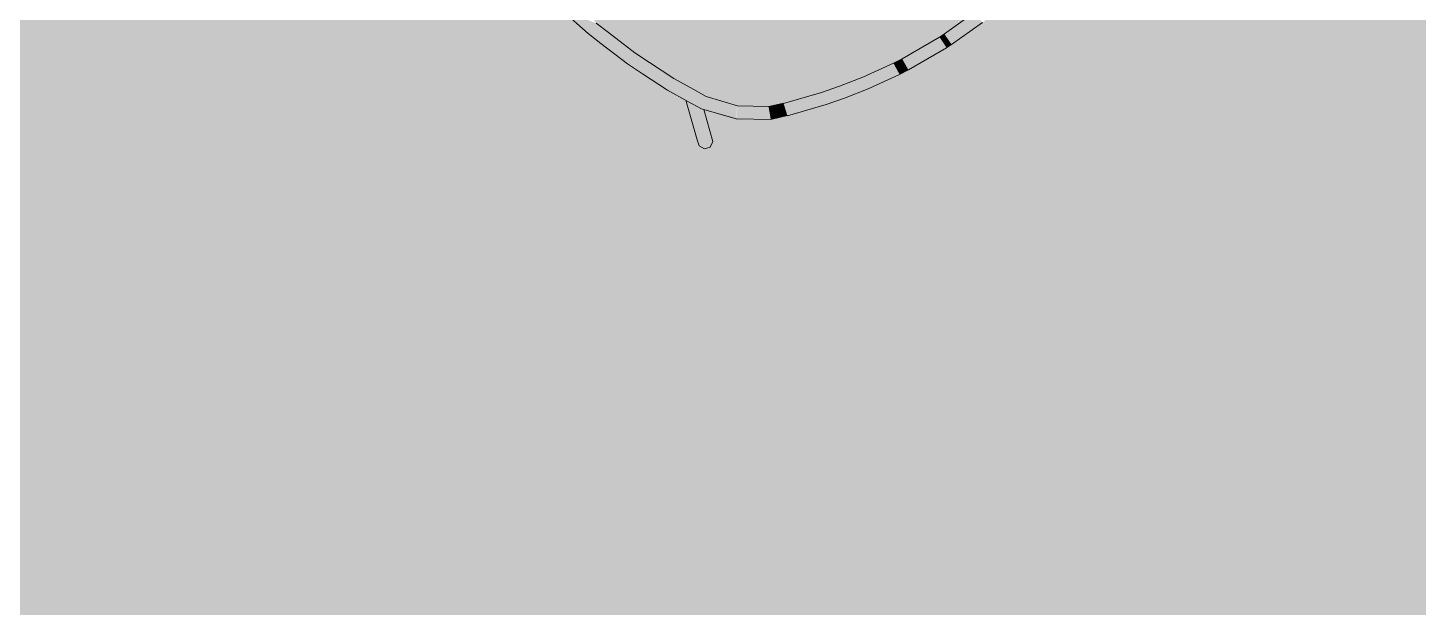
# Model space of a CAD drawing. Header units: centimetres. Extents: x -4381 to 5639, y -3920 to 4826.
# Drawn here: x 295.193 to 296.099, y 75.71 to 76.087 of the extents above; entities that cross this region are included whole.
import ezdxf
from ezdxf.xclip import XClip

# ---------------------------------------------------------------- set-up
doc = ezdxf.new("R2010")
doc.units = ezdxf.units.CM
doc.header["$MEASUREMENT"] = 0
doc.header["$XCLIPFRAME"] = 0
doc.set_wipeout_variables(frame=1)
doc.linetypes.add('Wipeout_Contour', pattern=[100, 0, -100])
for name, color, linetype in [('01- MOBILIER', 7, 'Continuous'), ('Drawing & Figure', 7, 'Continuous'), ('Structural - Bearing', 7, 'Continuous')]:
    doc.layers.add(name, color=color, linetype=linetype)
for name, color, linetype, lineweight in [('01- MOBILIER_Pen_No__1', 7, 'Continuous', 5), ('01- MOBILIER_Pen_No__101', 252, 'Continuous', 5), ('Dalles_Pen_No__101', 252, 'Continuous', 5)]:
    doc.layers.add(name, color=color, linetype=linetype, lineweight=lineweight)
doc.layers.add('01- MOBILIER_Pen_No__102', color=7, linetype='Continuous', lineweight=5, true_color=0xcccccc)

# ---------------------------------------------------------------- blocks, each defined once
blk = doc.blocks.new('Drawing_13_13', base_point=(-54.85237, -87.09209))
at = {"layer": '01- MOBILIER', "linetype": 'Continuous', "lineweight": 0, "ltscale": 5, "true_color": 0xffffff}
for points in [[(178.4661, 64.7221), (178.45477, 64.71386), (178.48614, 64.67627), (178.48771, 64.67732), (178.49761, 64.68434)], [(178.4661, 64.7221), (178.45477, 64.71386), (178.48614, 64.67627), (178.48771, 64.67732), (178.49761, 64.68434)], [(178.45477, 64.71386), (178.44292, 64.70641), (178.47395, 64.66922), (178.48614, 64.67627)], [(178.44292, 64.70641), (178.47395, 64.66922), (178.48614, 64.67627), (178.45477, 64.71386)], [(178.4306, 64.69977), (178.46112, 64.6632), (178.47111, 64.66782), (178.47395, 64.66922), (178.44292, 64.70641)], [(178.4306, 64.69977), (178.46112, 64.6632), (178.47111, 64.66782), (178.47395, 64.66922), (178.44292, 64.70641)], [(178.41789, 64.69399), (178.44774, 64.65821), (178.45355, 64.66029), (178.46112, 64.6632), (178.4306, 64.69977)], [(178.41789, 64.69399), (178.44774, 64.65821), (178.45355, 64.66029), (178.46112, 64.6632), (178.4306, 64.69977)], [(178.36889, 64.69272), (178.3613, 64.69644), (178.3743, 64.68086), (178.37833, 64.67772), (178.38687, 64.67117)], [(178.3613, 64.69644), (178.3743, 64.68086), (178.37833, 64.67772), (178.38687, 64.67117), (178.36889, 64.69272)], [(178.37709, 64.68977), (178.36889, 64.69272), (178.38687, 64.67117), (178.39166, 64.66797), (178.39956, 64.66284)], [(178.37709, 64.68977), (178.36889, 64.69272), (178.38687, 64.67117), (178.39166, 64.66797), (178.39956, 64.66284)], [(178.41789, 64.69399), (178.40622, 64.6896), (178.43531, 64.65475), (178.44774, 64.65821)], [(178.40622, 64.6896), (178.43531, 64.65475), (178.44774, 64.65821), (178.41789, 64.69399)], [(178.38147, 64.68868), (178.37709, 64.68977), (178.39956, 64.66284), (178.40607, 64.65921)], [(178.38147, 64.68868), (178.37709, 64.68977), (178.39956, 64.66284), (178.40607, 64.65921)], [(178.38148, 64.68867), (178.40607, 64.65921), (178.41006, 64.65694), (178.3842, 64.68793)], [(178.38148, 64.68867), (178.40607, 64.65921), (178.41006, 64.65694), (178.3842, 64.68793)], [(178.38877, 64.68807), (178.3842, 64.68793), (178.41006, 64.65694), (178.42026, 64.65394), (178.39234, 64.6874)], [(178.38877, 64.68807), (178.3842, 64.68793), (178.41006, 64.65694), (178.42026, 64.65394), (178.39234, 64.6874)], [(178.4017, 64.68812), (178.39234, 64.6874), (178.42026, 64.65394), (178.43043, 64.65369)], [(178.4017, 64.68812), (178.39234, 64.6874), (178.42026, 64.65394), (178.43043, 64.65369)], [(178.4017, 64.68812), (178.43043, 64.65369), (178.43531, 64.65475), (178.40617, 64.68966)], [(178.4017, 64.68812), (178.43043, 64.65369), (178.43531, 64.65475), (178.40617, 64.68966)], [(178.3743, 64.68086), (178.36335, 64.68478), (178.37167, 64.67742)], [(178.3743, 64.68086), (178.36335, 64.68478), (178.37167, 64.67742)], [(178.37833, 64.67772), (178.3743, 64.68086), (178.37167, 64.67742)], [(178.37833, 64.67772), (178.3743, 64.68086), (178.37167, 64.67742)], [(178.48771, 64.67732), (178.49005, 64.67388), (178.49761, 64.68434)], [(178.49761, 64.68434), (178.48771, 64.67732), (178.49005, 64.67388)], [(178.49761, 64.68434), (178.49005, 64.67388), (178.50016, 64.68104)], [(178.49761, 64.68434), (178.49005, 64.67388), (178.50016, 64.68104)], [(178.37833, 64.67772), (178.37167, 64.67742), (178.37578, 64.67422)], [(178.37833, 64.67772), (178.37167, 64.67742), (178.37578, 64.67422)], [(178.38687, 64.67117), (178.37833, 64.67772), (178.37578, 64.67422)], [(178.38687, 64.67117), (178.37833, 64.67772), (178.37578, 64.67422)], [(178.48771, 64.67732), (178.48614, 64.67627), (178.48844, 64.6728)], [(178.48771, 64.67732), (178.48614, 64.67627), (178.48844, 64.6728)], [(178.49005, 64.67388), (178.48771, 64.67732), (178.48844, 64.6728)], [(178.48771, 64.67732), (178.48844, 64.6728), (178.49005, 64.67388)], [(178.38687, 64.67117), (178.37578, 64.67422), (178.38451, 64.66755)], [(178.38687, 64.67117), (178.37578, 64.67422), (178.38451, 64.66755)], [(178.47395, 64.66922), (178.476, 64.66559), (178.48614, 64.67627)], [(178.48614, 64.67627), (178.47395, 64.66922), (178.476, 64.66559)], [(178.48614, 64.67627), (178.476, 64.66559), (178.48844, 64.6728)], [(178.48614, 64.67627), (178.476, 64.66559), (178.48844, 64.6728)], [(178.39166, 64.66797), (178.38687, 64.67117), (178.38451, 64.66755)], [(178.39166, 64.66797), (178.38687, 64.67117), (178.38451, 64.66755)], [(178.39166, 64.66797), (178.38451, 64.66755), (178.3894, 64.66429)], [(178.39166, 64.66797), (178.38451, 64.66755), (178.3894, 64.66429)], [(178.39956, 64.66284), (178.39166, 64.66797), (178.3894, 64.66429)], [(178.39956, 64.66284), (178.39166, 64.66797), (178.3894, 64.66429)], [(178.47111, 64.66782), (178.46112, 64.6632), (178.4629, 64.65942)], [(178.47111, 64.66782), (178.46112, 64.6632), (178.4629, 64.65942)], [(178.47111, 64.66782), (178.4629, 64.65942), (178.4731, 64.66415)], [(178.47111, 64.66782), (178.4629, 64.65942), (178.4731, 64.66415)], [(178.47395, 64.66922), (178.47111, 64.66782), (178.4731, 64.66415)], [(178.47395, 64.66922), (178.47111, 64.66782), (178.4731, 64.66415)], [(178.47395, 64.66922), (178.4731, 64.66415), (178.476, 64.66559)], [(178.47395, 64.66922), (178.4731, 64.66415), (178.476, 64.66559)], [(178.39956, 64.66284), (178.3894, 64.66429), (178.39749, 64.65905)], [(178.39956, 64.66284), (178.3894, 64.66429), (178.39749, 64.65905)], [(178.40607, 64.65921), (178.39956, 64.66284), (178.39749, 64.65905)], [(178.40607, 64.65921), (178.39956, 64.66284), (178.39749, 64.65905)], [(178.46112, 64.6632), (178.45355, 64.66029), (178.45518, 64.65644)], [(178.45355, 64.66029), (178.45518, 64.65644), (178.46112, 64.6632)], [(178.46112, 64.6632), (178.45518, 64.65644), (178.4629, 64.65942)], [(178.45518, 64.65644), (178.4629, 64.65942), (178.46112, 64.6632)], [(178.39749, 64.65905), (178.40414, 64.65535), (178.40607, 64.6592)], [(178.39749, 64.65905), (178.40414, 64.65535), (178.40607, 64.6592)], [(178.41006, 64.65694), (178.40607, 64.6592), (178.40414, 64.65534)], [(178.41006, 64.65694), (178.40607, 64.6592), (178.40414, 64.65534)], [(178.44774, 64.65821), (178.43533, 64.65468), (178.43659, 64.65068)], [(178.43533, 64.65468), (178.43659, 64.65068), (178.44774, 64.65821)], [(178.44774, 64.65821), (178.43659, 64.65068), (178.44925, 64.65431)], [(178.44774, 64.65821), (178.43659, 64.65068), (178.44925, 64.65431)], [(178.45355, 64.66029), (178.44774, 64.65821), (178.44925, 64.65431)], [(178.45355, 64.66029), (178.44774, 64.65821), (178.44925, 64.65431)], [(178.45355, 64.66029), (178.44925, 64.65431), (178.45518, 64.65644)], [(178.45355, 64.66029), (178.44925, 64.65431), (178.45518, 64.65644)], [(178.41006, 64.65694), (178.40414, 64.65534), (178.40856, 64.65287)], [(178.41006, 64.65694), (178.40414, 64.65534), (178.40856, 64.65287)], [(178.42026, 64.65394), (178.41006, 64.65694), (178.40856, 64.65287)], [(178.42026, 64.65394), (178.41006, 64.65694), (178.40856, 64.65287)], [(178.42026, 64.65394), (178.40856, 64.65287), (178.41986, 64.64967)], [(178.42026, 64.65394), (178.40856, 64.65287), (178.41986, 64.64967)], [(178.43043, 64.65369), (178.42035, 64.65393), (178.41995, 64.64967)], [(178.43043, 64.65369), (178.42035, 64.65393), (178.41995, 64.64967)], [(178.43043, 64.65369), (178.41995, 64.64967), (178.43115, 64.6495)], [(178.43043, 64.65369), (178.41995, 64.64967), (178.43115, 64.6495)], [(178.43531, 64.65475), (178.43043, 64.65369), (178.43115, 64.6495)], [(178.43531, 64.65475), (178.43043, 64.65369), (178.43115, 64.6495)], [(178.43531, 64.65475), (178.43115, 64.6495), (178.43656, 64.65075)], [(178.43531, 64.65475), (178.43115, 64.6495), (178.43656, 64.65075)]]:
    blk.add_hatch(color=7, dxfattribs=at).paths.add_polyline_path(points)
at = {"layer": '01- MOBILIER_Pen_No__101', "linetype": 'Continuous', "lineweight": 0, "ltscale": 5, "true_color": 0x262626}
for points in [[(178.45477, 64.71386), (178.48614, 64.67627), (178.48771, 64.67732), (178.49761, 64.68434), (178.4661, 64.7221)], [(178.44292, 64.70641), (178.47395, 64.66922), (178.48614, 64.67627), (178.45477, 64.71386)], [(178.4306, 64.69977), (178.46112, 64.6632), (178.47111, 64.66782), (178.47395, 64.66922), (178.44292, 64.70641)], [(178.4306, 64.69977), (178.41789, 64.69399), (178.44774, 64.65821), (178.45355, 64.66029), (178.46112, 64.6632)], [(178.36889, 64.69272), (178.3613, 64.69644), (178.3743, 64.68086), (178.37833, 64.67772), (178.38687, 64.67117)], [(178.37709, 64.68977), (178.36889, 64.69272), (178.38687, 64.67117), (178.39166, 64.66797), (178.39956, 64.66284)], [(178.40622, 64.6896), (178.43531, 64.65475), (178.44774, 64.65821), (178.41789, 64.69399)], [(178.38147, 64.68868), (178.37709, 64.68977), (178.39956, 64.66284), (178.40607, 64.65921)], [(178.38148, 64.68867), (178.40607, 64.65921), (178.41006, 64.65694), (178.3842, 64.68793)], [(178.38877, 64.68807), (178.3842, 64.68793), (178.41006, 64.65694), (178.42026, 64.65394), (178.39234, 64.6874)], [(178.4017, 64.68812), (178.39234, 64.6874), (178.42026, 64.65394), (178.43043, 64.65369)], [(178.4017, 64.68812), (178.43043, 64.65369), (178.43531, 64.65475), (178.40617, 64.68966)], [(178.3743, 64.68086), (178.36335, 64.68478), (178.37167, 64.67742)], [(178.37833, 64.67772), (178.3743, 64.68086), (178.37167, 64.67742)], [(178.49761, 64.68434), (178.48771, 64.67732), (178.49005, 64.67388)], [(178.49761, 64.68434), (178.49005, 64.67388), (178.50016, 64.68104)], [(178.37833, 64.67772), (178.37167, 64.67742), (178.37578, 64.67422)], [(178.38687, 64.67117), (178.37833, 64.67772), (178.37578, 64.67422)], [(178.48771, 64.67732), (178.48614, 64.67627), (178.48844, 64.6728)], [(178.48771, 64.67732), (178.48844, 64.6728), (178.49005, 64.67388)], [(178.38687, 64.67117), (178.37578, 64.67422), (178.38451, 64.66755)], [(178.48614, 64.67627), (178.47395, 64.66922), (178.476, 64.66559)], [(178.48614, 64.67627), (178.476, 64.66559), (178.48844, 64.6728)], [(178.39166, 64.66797), (178.38687, 64.67117), (178.38451, 64.66755)], [(178.39166, 64.66797), (178.38451, 64.66755), (178.3894, 64.66429)], [(178.39956, 64.66284), (178.39166, 64.66797), (178.3894, 64.66429)], [(178.47111, 64.66782), (178.46112, 64.6632), (178.4629, 64.65942)], [(178.47111, 64.66782), (178.4629, 64.65942), (178.4731, 64.66415)], [(178.47395, 64.66922), (178.47111, 64.66782), (178.4731, 64.66415)], [(178.47395, 64.66922), (178.4731, 64.66415), (178.476, 64.66559)], [(178.39956, 64.66284), (178.3894, 64.66429), (178.39749, 64.65905)], [(178.40607, 64.65921), (178.39956, 64.66284), (178.39749, 64.65905)], [(178.46112, 64.6632), (178.45355, 64.66029), (178.45518, 64.65644)], [(178.46112, 64.6632), (178.45518, 64.65644), (178.4629, 64.65942)], [(178.39749, 64.65905), (178.40414, 64.65535), (178.40607, 64.6592)], [(178.41006, 64.65694), (178.40607, 64.6592), (178.40414, 64.65534)], [(178.44774, 64.65821), (178.43533, 64.65468), (178.43659, 64.65068)], [(178.44774, 64.65821), (178.43659, 64.65068), (178.44925, 64.65431)], [(178.45355, 64.66029), (178.44774, 64.65821), (178.44925, 64.65431)], [(178.45355, 64.66029), (178.44925, 64.65431), (178.45518, 64.65644)], [(178.40359, 64.65566), (178.40779, 64.64084), (178.40956, 64.63989), (178.40538, 64.65465), (178.40414, 64.65534)], [(178.41006, 64.65694), (178.40414, 64.65534), (178.40856, 64.65287)], [(178.40778, 64.65331), (178.40538, 64.65465), (178.40956, 64.63989), (178.41141, 64.64049)], [(178.42026, 64.65394), (178.41006, 64.65694), (178.40856, 64.65287)], [(178.42026, 64.65394), (178.40856, 64.65287), (178.41986, 64.64967)], [(178.43043, 64.65369), (178.42035, 64.65393), (178.41995, 64.64967)], [(178.43043, 64.65369), (178.41995, 64.64967), (178.43115, 64.6495)], [(178.43531, 64.65475), (178.43043, 64.65369), (178.43115, 64.6495)], [(178.43531, 64.65475), (178.43115, 64.6495), (178.43656, 64.65075)], [(178.40778, 64.65331), (178.41141, 64.64049), (178.41226, 64.64229), (178.40932, 64.65266)]]:
    blk.add_hatch(color=250, dxfattribs=at).paths.add_polyline_path(points)
at = {"layer": '01- MOBILIER_Pen_No__102', "linetype": 'Continuous', "ltscale": 5}
for points in [[(178.40359, 64.65566), (178.40779, 64.64084), (178.40956, 64.63989), (178.40538, 64.65465), (178.40414, 64.65534)], [(178.40413, 64.65536), (178.40779, 64.64084), (178.40956, 64.63989), (178.40538, 64.65465), (178.40414, 64.65534)], [(178.40778, 64.65331), (178.40538, 64.65465), (178.40956, 64.63989), (178.41141, 64.64049)], [(178.40538, 64.65465), (178.40956, 64.63989), (178.41141, 64.64049), (178.40778, 64.65331)], [(178.40778, 64.65331), (178.41141, 64.64049), (178.41226, 64.64229), (178.40932, 64.65266)], [(178.40856, 64.65287), (178.41141, 64.64049), (178.41226, 64.64229), (178.40932, 64.65266)]]:
    blk.add_hatch(color=256, dxfattribs=at).paths.add_polyline_path(points)
at = {"layer": 'Dalles_Pen_No__101', "linetype": 'Continuous', "lineweight": 0, "ltscale": 5, "true_color": 0x262626}
h = blk.add_hatch(color=250, dxfattribs=at)
h.paths.add_polyline_path([(177.75003, 63.51075), (178.9535, 63.40217), (178.95192, 63.42134), (178.94973, 63.42435), (178.94835, 63.42519), (178.94537, 63.42606), (178.74267, 63.44435), (178.7686, 63.73172), (178.84039, 63.80351), (178.88859, 64.3378), (179.6002, 64.2736), (179.7782, 64.4516), (179.8169, 64.88057), (179.60732, 64.89948), (179.6208, 65.04887), (179.69718, 65.89544), (177.97915, 66.05043), (177.93235, 65.53165), (177.93521, 65.52157), (177.94119, 65.51824), (177.94928, 65.513), (177.95417, 65.50974), (177.96291, 65.50308), (177.96701, 65.49987), (177.97533, 65.49251), (177.97977, 65.48852), (177.98654, 65.48168), (177.99257, 65.47553), (177.99432, 65.47386), (177.99668, 65.47113), (178.00488, 65.4612), (178.00937, 65.4553), (178.01536, 65.4472), (178.02021, 65.43989), (178.02302, 65.43531), (178.02868, 65.42456), (178.03068, 65.42009), (178.03246, 65.41482), (178.0348, 65.4056), (178.03567, 65.40077), (178.03583, 65.39775), (178.0346, 65.3911), (178.05038, 65.39209), (178.05213, 65.39116), (178.05273, 65.38927), (178.05182, 65.38755), (178.04993, 65.38699), (178.03317, 65.38594), (178.03272, 65.38459), (178.03059, 65.38033), (178.02523, 65.37128), (178.02222, 65.36663), (178.02047, 65.3644), (178.01203, 65.35375), (178.00903, 65.35037), (178.00109, 65.34149), (177.9968, 65.3372), (177.98944, 65.32989), (177.98382, 65.32489), (177.97713, 65.31898), (178.02922, 65.35391), (178.08743, 65.37725), (178.14922, 65.38797), (178.2119, 65.38561), (178.27271, 65.37027), (178.32901, 65.34263), (178.37832, 65.30388), (178.41851, 65.25573), (178.4478, 65.20027), (178.46492, 65.13994), (178.46913, 65.07736), (178.46023, 65.01528), (178.43862, 64.9564), (178.40524, 64.90331), (178.36155, 64.85831), (178.36857, 64.86384), (178.37449, 64.86848), (178.383, 64.87441), (178.38799, 64.87786), (178.39815, 64.88408), (178.40201, 64.88643), (178.414, 64.89283), (178.4165, 64.89415), (178.42161, 64.89628), (178.43148, 64.89993), (178.43605, 64.90126), (178.43746, 64.90146), (178.4415, 64.91777), (178.44239, 64.91952), (178.44424, 64.92011), (178.44599, 64.91919), (178.4466, 64.91729), (178.4428, 64.90195), (178.44956, 64.90196), (178.45249, 64.90128), (178.45709, 64.89955), (178.46575, 64.8956), (178.47062, 64.89291), (178.47465, 64.89014), (178.48422, 64.88264), (178.48822, 64.87906), (178.49455, 64.87298), (178.50145, 64.86563), (178.50645, 64.86016), (178.51475, 64.85032), (178.51701, 64.84751), (178.51785, 64.8461), (178.52331, 64.83845), (178.52883, 64.83056), (178.53196, 64.82549), (178.53771, 64.81598), (178.54013, 64.81137), (178.54513, 64.80158), (178.54746, 64.79618), (178.55117, 64.78729), (178.55337, 64.78081), (178.56543, 64.77489), (178.56723, 64.7739), (178.56786, 64.77198), (178.56694, 64.77027), (178.56501, 64.76976), (178.55534, 64.77451), (178.55639, 64.7636), (178.55453, 64.75247), (178.55235, 64.74739), (178.54657, 64.73552), (178.54341, 64.73007), (178.53909, 64.723), (178.53261, 64.71382), (178.53068, 64.71122), (178.52136, 64.70027), (178.52001, 64.69888), (178.51115, 64.69021), (178.50571, 64.68556), (178.50016, 64.68104), (178.49005, 64.67388), (178.48844, 64.6728), (178.476, 64.66559), (178.4731, 64.66415), (178.4629, 64.65942), (178.45518, 64.65644), (178.44925, 64.65431), (178.43659, 64.65068), (178.43115, 64.6495), (178.41995, 64.64967), (178.40932, 64.65266), (178.41226, 64.64229), (178.41141, 64.64049), (178.40956, 64.63989), (178.40779, 64.64084), (178.40714, 64.6428), (178.40347, 64.65572), (178.39749, 64.65905), (178.3894, 64.66429), (178.38451, 64.66755), (178.37578, 64.67422), (178.37167, 64.67742), (178.36335, 64.68478), (178.35891, 64.68877), (178.35214, 64.69561), (178.34611, 64.70177), (178.34436, 64.70343), (178.342, 64.70616), (178.3338, 64.71609), (178.32931, 64.72199), (178.32332, 64.73009), (178.31847, 64.7374), (178.31566, 64.74198), (178.31, 64.75274), (178.308, 64.7572), (178.30622, 64.76247), (178.30388, 64.7717), (178.30302, 64.77653), (178.30286, 64.77954), (178.30408, 64.78619), (178.2883, 64.7852), (178.28655, 64.78614), (178.28595, 64.78802), (178.28686, 64.78974), (178.28875, 64.7903), (178.30552, 64.79135), (178.30596, 64.7927), (178.30809, 64.79696), (178.31345, 64.80602), (178.31647, 64.81067), (178.31821, 64.81289), (178.32665, 64.82354), (178.32965, 64.82692), (178.33759, 64.8358), (178.34188, 64.84009), (178.34924, 64.8474), (178.35486, 64.8524), (178.36155, 64.85831), (178.30946, 64.82338), (178.25125, 64.80004), (178.18946, 64.78932), (178.12678, 64.79168), (178.06597, 64.80702), (178.00968, 64.83466), (177.96036, 64.87341), (177.92018, 64.92156), (177.89088, 64.97702), (177.88438, 64.99993), (177.87975, 64.94865), (177.88671, 64.94454), (177.89136, 64.94152), (177.89358, 64.93978), (177.90423, 64.93134), (177.90762, 64.92833), (177.91649, 64.9204), (177.92079, 64.91611), (177.9281, 64.90875), (177.93309, 64.90313), (177.93901, 64.89643), (177.94454, 64.88942), (177.94917, 64.8835), (177.9551, 64.87498), (177.95856, 64.86999), (177.96477, 64.85984), (177.96713, 64.85597), (177.97352, 64.84398), (177.97484, 64.84149), (177.97697, 64.83637), (177.98062, 64.82651), (177.98196, 64.82193), (177.98216, 64.82053), (177.99846, 64.81649), (178.00022, 64.8156), (178.00081, 64.81374), (177.99988, 64.812), (177.99799, 64.81139), (177.98265, 64.81519), (177.98266, 64.80843), (177.98197, 64.8055), (177.98024, 64.80089), (177.97629, 64.79224), (177.9736, 64.78737), (177.97083, 64.78333), (177.96334, 64.77376), (177.95976, 64.76977), (177.95367, 64.76344), (177.94633, 64.75654), (177.94086, 64.75154), (177.93101, 64.74324), (177.9282, 64.74098), (177.9268, 64.74014), (177.91915, 64.73468), (177.91126, 64.72915), (177.90618, 64.72603), (177.89668, 64.72027), (177.89206, 64.71786), (177.88228, 64.71286), (177.87688, 64.71053), (177.86799, 64.70682), (177.86151, 64.70462), (177.85689, 64.69521)])
h.paths.add_polyline_path([(178.33788, 65.36355), (178.3388, 65.36529), (178.34069, 65.3659), (178.35604, 65.3621), (178.35602, 65.36886), (178.35671, 65.37179), (178.35844, 65.3764), (178.36239, 65.38505), (178.36508, 65.38992), (178.36785, 65.39396), (178.37535, 65.40353), (178.37893, 65.40753), (178.38501, 65.41385), (178.39235, 65.42075), (178.39782, 65.42575), (178.40767, 65.43405), (178.41048, 65.43632), (178.41189, 65.43715), (178.41953, 65.44261), (178.42742, 65.44814), (178.4325, 65.45127), (178.442, 65.45702), (178.44662, 65.45944), (178.4564, 65.46443), (178.4618, 65.46676), (178.47069, 65.47047), (178.47718, 65.47267), (178.4831, 65.48474), (178.48409, 65.48654), (178.486, 65.48716), (178.48772, 65.48624), (178.48822, 65.48431), (178.48348, 65.47464), (178.49438, 65.4757), (178.50552, 65.47384), (178.51059, 65.47166), (178.52247, 65.46587), (178.52792, 65.46271), (178.53499, 65.4584), (178.54417, 65.45192), (178.54677, 65.44999), (178.55772, 65.44067), (178.5591, 65.43932), (178.56777, 65.43046), (178.57243, 65.42502), (178.57695, 65.41947), (178.58411, 65.40935), (178.58519, 65.40775), (178.5924, 65.3953), (178.59383, 65.3924), (178.59856, 65.38221), (178.60155, 65.37448), (178.60368, 65.36855), (178.60731, 65.35589), (178.60848, 65.35045), (178.60832, 65.33926), (178.60533, 65.32862), (178.61569, 65.33156), (178.6175, 65.33072), (178.6181, 65.32887), (178.61714, 65.3271), (178.61519, 65.32644), (178.60226, 65.32278), (178.59894, 65.31679), (178.5937, 65.30871), (178.59044, 65.30382), (178.58377, 65.29508), (178.58057, 65.29097), (178.57321, 65.28265), (178.56922, 65.27822), (178.56237, 65.27145), (178.55622, 65.26542), (178.55456, 65.26367), (178.55183, 65.2613), (178.5419, 65.2531), (178.536, 65.24862), (178.5279, 65.24263), (178.52058, 65.23777), (178.51601, 65.23497), (178.50525, 65.2293), (178.50078, 65.2273), (178.49551, 65.22552), (178.48629, 65.22319), (178.48146, 65.22232), (178.47845, 65.22216), (178.4718, 65.22338), (178.47279, 65.20761), (178.47185, 65.20585), (178.46997, 65.20526), (178.46825, 65.20617), (178.46769, 65.20805), (178.46663, 65.22482), (178.46528, 65.22527), (178.46102, 65.2274), (178.45197, 65.23276), (178.44732, 65.23577), (178.4451, 65.23751), (178.43445, 65.24595), (178.43107, 65.24896), (178.42219, 65.25689), (178.4179, 65.26118), (178.41058, 65.26854), (178.40559, 65.27416), (178.39968, 65.28086), (178.39415, 65.28788), (178.38951, 65.29379), (178.38358, 65.30231), (178.38013, 65.3073), (178.37391, 65.31745), (178.37156, 65.32132), (178.36516, 65.33331), (178.36384, 65.3358), (178.36171, 65.34092), (178.35806, 65.35078), (178.35672, 65.35536), (178.35653, 65.35677), (178.34022, 65.3608), (178.33846, 65.36169)], flags=0)
h.paths.add_polyline_path([(178.91944, 64.67969), (179.02337, 65.83173), (179.58559, 65.78101), (179.48165, 64.62896)], flags=0)
at = {"layer": '01- MOBILIER_Pen_No__1', "linetype": 'Continuous', "ltscale": 5}
for p, q in [((178.37167, 64.67742), (178.36335, 64.68478)), ((178.37167, 64.67742), (178.36335, 64.68478)), ((178.37833, 64.67772), (178.3743, 64.68086)), ((178.37833, 64.67772), (178.3743, 64.68086)), ((178.49761, 64.68434), (178.48771, 64.67732)), ((178.49761, 64.68434), (178.48771, 64.67732)), ((178.50016, 64.68104), (178.49005, 64.67388)), ((178.50016, 64.68104), (178.49005, 64.67388)), ((178.37578, 64.67422), (178.37167, 64.67742)), ((178.37578, 64.67422), (178.37167, 64.67742)), ((178.38687, 64.67117), (178.37833, 64.67772)), ((178.38687, 64.67117), (178.37833, 64.67772)), ((178.48771, 64.67732), (178.48614, 64.67627)), ((178.48771, 64.67732), (178.48614, 64.67627)), ((178.38451, 64.66755), (178.37578, 64.67422)), ((178.38451, 64.66755), (178.37578, 64.67422)), ((178.48614, 64.67627), (178.47395, 64.66922)), ((178.48614, 64.67627), (178.47395, 64.66922)), ((178.48844, 64.6728), (178.476, 64.66559)), ((178.48844, 64.6728), (178.476, 64.66559)), ((178.49005, 64.67388), (178.48844, 64.6728)), ((178.49005, 64.67388), (178.48844, 64.6728)), ((178.3894, 64.66429), (178.38451, 64.66755)), ((178.3894, 64.66429), (178.38451, 64.66755)), ((178.39166, 64.66797), (178.38687, 64.67117)), ((178.39166, 64.66797), (178.38687, 64.67117)), ((178.39956, 64.66284), (178.39166, 64.66797)), ((178.39956, 64.66284), (178.39166, 64.66797)), ((178.47111, 64.66782), (178.46112, 64.6632)), ((178.47111, 64.66782), (178.46112, 64.6632)), ((178.47395, 64.66922), (178.47111, 64.66782)), ((178.47395, 64.66922), (178.47111, 64.66782)), ((178.39749, 64.65905), (178.3894, 64.66429)), ((178.39749, 64.65905), (178.3894, 64.66429)), ((178.40607, 64.65921), (178.39956, 64.66284)), ((178.40607, 64.65921), (178.39956, 64.66284)), ((178.46112, 64.6632), (178.45355, 64.66029)), ((178.46112, 64.6632), (178.45355, 64.66029)), ((178.4731, 64.66415), (178.4629, 64.65942)), ((178.4731, 64.66415), (178.4629, 64.65942)), ((178.476, 64.66559), (178.4731, 64.66415)), ((178.476, 64.66559), (178.4731, 64.66415)), ((178.40415, 64.65535), (178.39749, 64.65905)), ((178.40415, 64.65535), (178.39749, 64.65905)), ((178.41006, 64.65694), (178.40607, 64.6592)), ((178.41006, 64.65694), (178.40607, 64.6592)), ((178.44774, 64.65821), (178.43533, 64.65468)), ((178.44774, 64.65821), (178.43533, 64.65468)), ((178.45355, 64.66029), (178.44774, 64.65821)), ((178.45355, 64.66029), (178.44774, 64.65821)), ((178.4629, 64.65942), (178.45518, 64.65644)), ((178.4629, 64.65942), (178.45518, 64.65644)), ((178.40347, 64.65572), (178.40714, 64.6428)), ((178.40347, 64.65572), (178.40714, 64.6428)), ((178.40856, 64.65287), (178.40414, 64.65534)), ((178.40856, 64.65287), (178.40414, 64.65534)), ((178.42035, 64.65393), (178.41006, 64.65694)), ((178.42035, 64.65393), (178.41006, 64.65694)), ((178.43043, 64.65369), (178.42035, 64.65393)), ((178.43043, 64.65369), (178.42035, 64.65393)), ((178.43531, 64.65475), (178.43043, 64.65369)), ((178.43531, 64.65475), (178.43043, 64.65369)), ((178.44925, 64.65431), (178.43659, 64.65068)), ((178.44925, 64.65431), (178.43659, 64.65068)), ((178.45518, 64.65644), (178.44925, 64.65431)), ((178.45518, 64.65644), (178.44925, 64.65431)), ((178.41986, 64.64967), (178.40856, 64.65287)), ((178.41995, 64.64967), (178.40856, 64.65287)), ((178.40932, 64.65266), (178.41226, 64.64229)), ((178.40932, 64.65266), (178.41226, 64.64229)), ((178.41995, 64.64967), (178.41986, 64.64967)), ((178.43115, 64.6495), (178.41995, 64.64967)), ((178.43115, 64.6495), (178.41995, 64.64967)), ((178.43656, 64.65075), (178.43115, 64.6495)), ((178.43656, 64.65075), (178.43115, 64.6495)), ((178.40779, 64.64084), (178.40714, 64.6428)), ((178.40779, 64.64084), (178.40714, 64.6428)), ((178.40956, 64.63989), (178.40779, 64.64084)), ((178.40956, 64.63989), (178.40779, 64.64084)), ((178.41141, 64.64049), (178.40956, 64.63989)), ((178.41141, 64.64049), (178.40956, 64.63989)), ((178.41226, 64.64229), (178.41141, 64.64049)), ((178.41226, 64.64229), (178.41141, 64.64049))]:
    blk.add_line(p, q, dxfattribs=at)
at = {"color": 254, "linetype": 'Wipeout_Contour', "lineweight": 0, "ltscale": 760.959557}
blk.add_wipeout([(177.6422, 62.3156), (178.48233, 71.62778), (178.33294, 71.64126), (177.50629, 62.47847)], dxfattribs=at).dxf.layer = 'Structural - Bearing'

msp = doc.modelspace()

# ---------------------------------------------------------------- block references
at = {"layer": 'Drawing & Figure', "color": 151, "linetype": 'Continuous', "lineweight": 5, "ltscale": 10, "true_color": 0x80c2ff}
ref = msp.add_blockref('Drawing_13_13', (-170.89003, -227.45567), dxfattribs=dict(at, xscale=2, yscale=2, zscale=2))
XClip(ref).set_block_clipping_path([(166.1260505706, 54.1059969298), (191.9907812231, 80.1417166121)])

doc.saveas('drawing.dxf')
